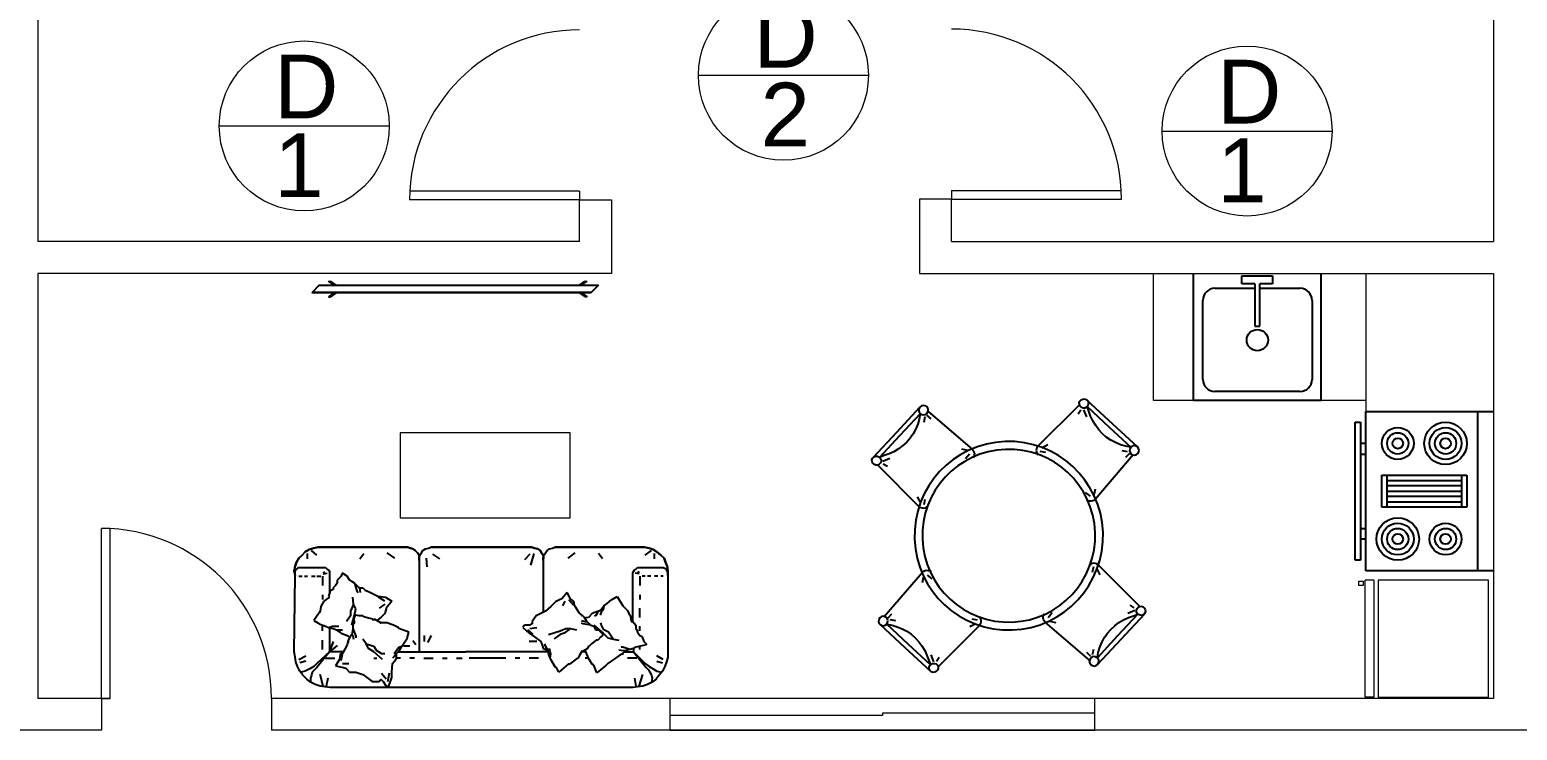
# Model space of a CAD drawing. Header units: millimetres. Extents: x 2391 to 3323, y 1596 to 2537.
# Drawn here: x 2864.24 to 2878.24, y 2487.72 to 2494.31 of the extents above; entities that cross this region are included whole.
import ezdxf

# ---------------------------------------------------------------- set-up
doc = ezdxf.new("R2010")
doc.units = ezdxf.units.MM
for name, color, linetype in [('doors', 31, 'Continuous'), ('doors and windows schedule', 11, 'Continuous'), ('furnitures', 40, 'Continuous'), ('interior wall', 191, 'Continuous'), ('windows', 241, 'Continuous')]:
    doc.layers.add(name, color=color, linetype=linetype)
doc.styles.get("Standard").update_dxf_attribs({"font": 'arial.ttf'})

msp = doc.modelspace()

# ---------------------------------------------------------------- linework, layer by layer
at = {"color": 0, "linetype": 'ByBlock'}
for p, q in [((2875.195, 2490.821), (2875.195, 2492.021)), ((2876.395, 2490.821), (2876.395, 2492.021)), ((2875.395, 2491.878), (2875.771, 2491.878)), ((2875.649, 2491.921), (2875.649, 2491.994)), ((2875.649, 2491.994), (2875.938, 2491.994)), ((2875.771, 2491.921), (2875.649, 2491.921)), ((2875.771, 2491.921), (2875.771, 2491.521)), ((2875.819, 2491.521), (2875.819, 2491.921)), ((2875.938, 2491.921), (2875.819, 2491.921)), ((2875.819, 2491.878), (2876.195, 2491.878)), ((2875.938, 2491.994), (2875.938, 2491.921)), ((2875.281, 2491.021), (2875.281, 2491.764)), ((2876.309, 2491.764), (2876.309, 2491.021)), ((2875.771, 2491.521), (2875.819, 2491.521)), ((2876.195, 2490.907), (2875.395, 2490.907)), ((2872.401, 2490.525), (2872.618, 2490.76)), ((2872.61, 2490.745), (2872.607, 2490.728)), ((2872.618, 2490.76), (2872.61, 2490.745)), ((2872.633, 2490.771), (2872.618, 2490.76)), ((2872.649, 2490.775), (2872.633, 2490.771)), ((2872.666, 2490.772), (2872.649, 2490.775)), ((2872.681, 2490.764), (2872.666, 2490.772)), ((2872.692, 2490.75), (2872.681, 2490.764)), ((2872.697, 2490.733), (2872.692, 2490.75)), ((2874.12, 2490.782), (2873.728, 2490.391)), ((2874.119, 2490.799), (2874.125, 2490.814)), ((2874.12, 2490.783), (2874.119, 2490.799)), ((2874.127, 2490.768), (2874.12, 2490.783)), ((2874.125, 2490.814), (2874.137, 2490.827)), ((2874.14, 2490.756), (2874.127, 2490.768)), ((2874.137, 2490.827), (2874.151, 2490.834)), ((2874.155, 2490.75), (2874.14, 2490.756)), ((2874.151, 2490.834), (2874.166, 2490.837)), ((2874.171, 2490.751), (2874.155, 2490.75)), ((2874.166, 2490.837), (2874.185, 2490.831)), ((2874.186, 2490.758), (2874.171, 2490.751)), ((2874.185, 2490.831), (2874.198, 2490.819)), ((2874.198, 2490.771), (2874.186, 2490.758)), ((2874.191, 2490.825), (2874.431, 2490.603)), ((2874.209, 2490.722), (2874.192, 2490.764)), ((2874.192, 2490.764), (2874.401, 2490.57)), ((2874.198, 2490.819), (2874.205, 2490.8)), ((2874.203, 2490.786), (2874.198, 2490.771)), ((2874.205, 2490.8), (2874.203, 2490.786)), ((2876.395, 2490.821), (2875.195, 2490.821)), ((2872.434, 2490.495), (2872.621, 2490.697)), ((2872.613, 2490.647), (2872.598, 2490.599)), ((2872.607, 2490.728), (2872.612, 2490.711)), ((2872.612, 2490.711), (2872.623, 2490.697)), ((2872.621, 2490.697), (2872.613, 2490.647)), ((2872.623, 2490.697), (2872.638, 2490.689)), ((2872.638, 2490.689), (2872.655, 2490.686)), ((2872.655, 2490.686), (2872.671, 2490.69)), ((2872.666, 2490.667), (2872.656, 2490.615)), ((2872.671, 2490.69), (2872.685, 2490.701)), ((2872.682, 2490.684), (2872.72, 2490.649)), ((2872.685, 2490.701), (2872.693, 2490.716)), ((2872.693, 2490.716), (2872.697, 2490.733)), ((2872.694, 2490.721), (2873.113, 2490.362)), ((2874.133, 2490.73), (2874.109, 2490.692)), ((2874.158, 2490.735), (2874.186, 2490.669)), ((2874.225, 2490.675), (2874.209, 2490.722)), ((2874.246, 2490.629), (2874.225, 2490.675)), ((2874.273, 2490.586), (2874.246, 2490.629)), ((2874.431, 2490.603), (2874.665, 2490.385)), ((2876.716, 2490.618), (2876.766, 2490.618)), ((2876.716, 2489.318), (2876.716, 2490.618)), ((2876.766, 2490.618), (2876.766, 2489.318)), ((2876.816, 2490.718), (2878.016, 2490.718)), ((2876.816, 2489.218), (2876.816, 2490.718)), ((2877.866, 2490.718), (2877.866, 2489.218)), ((2872.179, 2490.286), (2872.401, 2490.525)), ((2872.239, 2490.286), (2872.434, 2490.495)), ((2872.527, 2490.467), (2872.495, 2490.43)), ((2872.555, 2490.509), (2872.527, 2490.467)), ((2872.579, 2490.554), (2872.555, 2490.509)), ((2872.598, 2490.599), (2872.579, 2490.554)), ((2874.302, 2490.547), (2874.273, 2490.586)), ((2874.336, 2490.509), (2874.302, 2490.547)), ((2874.373, 2490.477), (2874.336, 2490.509)), ((2874.415, 2490.448), (2874.373, 2490.477)), ((2874.401, 2490.57), (2874.603, 2490.383)), ((2872.374, 2490.34), (2872.329, 2490.319)), ((2872.417, 2490.367), (2872.374, 2490.34)), ((2872.457, 2490.397), (2872.417, 2490.367)), ((2872.495, 2490.43), (2872.457, 2490.397)), ((2873.071, 2490.352), (2873.013, 2490.365)), ((2873.113, 2490.362), (2873.122, 2490.349)), ((2873.122, 2490.349), (2873.127, 2490.336)), ((2873.127, 2490.336), (2873.131, 2490.322)), ((2873.131, 2490.322), (2873.129, 2490.308)), ((2873.716, 2490.364), (2873.714, 2490.35)), ((2873.714, 2490.35), (2873.717, 2490.335)), ((2873.72, 2490.378), (2873.716, 2490.364)), ((2873.717, 2490.335), (2873.723, 2490.322)), ((2873.728, 2490.391), (2873.72, 2490.378)), ((2873.723, 2490.322), (2873.731, 2490.31)), ((2873.748, 2490.345), (2873.8, 2490.335)), ((2873.766, 2490.377), (2873.822, 2490.407)), ((2874.46, 2490.425), (2874.415, 2490.448)), ((2874.505, 2490.406), (2874.46, 2490.425)), ((2874.553, 2490.391), (2874.505, 2490.406)), ((2874.573, 2490.338), (2874.521, 2490.348)), ((2874.603, 2490.383), (2874.553, 2490.391)), ((2874.59, 2490.322), (2874.555, 2490.284)), ((2874.595, 2490.366), (2874.591, 2490.349)), ((2874.591, 2490.349), (2874.596, 2490.333)), ((2874.603, 2490.381), (2874.595, 2490.366)), ((2874.596, 2490.333), (2874.607, 2490.318)), ((2874.617, 2490.392), (2874.603, 2490.381)), ((2874.634, 2490.397), (2874.617, 2490.392)), ((2874.651, 2490.393), (2874.634, 2490.397)), ((2874.665, 2490.385), (2874.651, 2490.393)), ((2874.656, 2490.312), (2874.67, 2490.323)), ((2874.676, 2490.371), (2874.665, 2490.385)), ((2874.67, 2490.323), (2874.678, 2490.338)), ((2874.681, 2490.355), (2874.676, 2490.371)), ((2874.678, 2490.338), (2874.681, 2490.355)), ((2876.816, 2490.418), (2876.766, 2490.418)), ((2872.167, 2490.26), (2872.173, 2490.279)), ((2872.17, 2490.245), (2872.167, 2490.26)), ((2872.177, 2490.231), (2872.17, 2490.245)), ((2872.173, 2490.279), (2872.185, 2490.292)), ((2872.19, 2490.219), (2872.177, 2490.231)), ((2872.185, 2490.292), (2872.203, 2490.299)), ((2872.204, 2490.213), (2872.19, 2490.219)), ((2872.203, 2490.299), (2872.218, 2490.298)), ((2872.221, 2490.214), (2872.204, 2490.213)), ((2872.218, 2490.298), (2872.233, 2490.292)), ((2872.236, 2490.221), (2872.221, 2490.214)), ((2872.221, 2490.214), (2872.613, 2489.822)), ((2872.233, 2490.292), (2872.246, 2490.28)), ((2872.248, 2490.234), (2872.236, 2490.221)), ((2872.282, 2490.303), (2872.239, 2490.286)), ((2872.246, 2490.28), (2872.253, 2490.265)), ((2872.253, 2490.249), (2872.248, 2490.234)), ((2872.253, 2490.265), (2872.253, 2490.249)), ((2872.269, 2490.252), (2872.335, 2490.28)), ((2872.274, 2490.227), (2872.312, 2490.203)), ((2872.329, 2490.319), (2872.282, 2490.303)), ((2873.084, 2490.318), (2873.048, 2490.272)), ((2873.127, 2490.294), (2873.119, 2490.281)), ((2873.129, 2490.308), (2873.127, 2490.294)), ((2874.627, 2490.31), (2874.267, 2489.891)), ((2874.607, 2490.318), (2874.622, 2490.311)), ((2874.622, 2490.311), (2874.639, 2490.307)), ((2874.639, 2490.307), (2874.656, 2490.312)), ((2876.766, 2490.318), (2876.816, 2490.318)), ((2876.966, 2490.118), (2877.766, 2490.118)), ((2876.966, 2489.818), (2876.966, 2490.118)), ((2877.016, 2489.818), (2877.016, 2490.118)), ((2877.016, 2490.068), (2877.716, 2490.068)), ((2877.716, 2490.118), (2877.716, 2489.818)), ((2877.766, 2490.118), (2877.766, 2489.818)), ((2872.627, 2489.86), (2872.597, 2489.916)), ((2874.223, 2489.92), (2874.178, 2489.956)), ((2874.258, 2489.933), (2874.271, 2489.991)), ((2877.716, 2490.018), (2877.016, 2490.018)), ((2877.016, 2489.968), (2877.716, 2489.968)), ((2877.716, 2489.918), (2877.016, 2489.918)), ((2872.613, 2489.822), (2872.626, 2489.815)), ((2872.626, 2489.815), (2872.639, 2489.81)), ((2872.639, 2489.81), (2872.654, 2489.808)), ((2872.654, 2489.808), (2872.669, 2489.811)), ((2872.659, 2489.842), (2872.669, 2489.894)), ((2872.669, 2489.811), (2872.682, 2489.817)), ((2872.682, 2489.817), (2872.694, 2489.826)), ((2874.2, 2489.877), (2874.187, 2489.885)), ((2874.214, 2489.874), (2874.2, 2489.877)), ((2874.228, 2489.873), (2874.214, 2489.874)), ((2874.242, 2489.877), (2874.228, 2489.873)), ((2874.255, 2489.882), (2874.242, 2489.877)), ((2874.267, 2489.891), (2874.255, 2489.882)), ((2877.766, 2489.818), (2876.966, 2489.818)), ((2877.016, 2489.868), (2877.716, 2489.868)), ((2876.766, 2489.618), (2876.816, 2489.618)), ((2876.816, 2489.518), (2876.766, 2489.518)), ((2866.774, 2489.337), (2866.804, 2489.367)), ((2866.804, 2489.367), (2866.774, 2489.337)), ((2866.804, 2489.367), (2866.833, 2489.396)), ((2866.833, 2489.396), (2866.804, 2489.367)), ((2866.833, 2489.396), (2866.87, 2489.418)), ((2866.87, 2489.418), (2866.833, 2489.396)), ((2866.855, 2489.33), (2866.855, 2489.381)), ((2866.87, 2489.418), (2866.914, 2489.433)), ((2866.914, 2489.433), (2866.87, 2489.418)), ((2866.943, 2489.367), (2866.892, 2489.411)), ((2866.914, 2489.433), (2866.951, 2489.44)), ((2866.951, 2489.44), (2866.914, 2489.433)), ((2866.951, 2489.44), (2867.795, 2489.44)), ((2867.795, 2489.44), (2866.951, 2489.44)), ((2867.347, 2489.33), (2867.384, 2489.381)), ((2867.677, 2489.337), (2867.604, 2489.389)), ((2867.795, 2489.44), (2867.824, 2489.433)), ((2867.824, 2489.433), (2867.795, 2489.44)), ((2867.824, 2489.433), (2867.846, 2489.425)), ((2867.846, 2489.425), (2867.824, 2489.433)), ((2867.846, 2489.425), (2867.868, 2489.411)), ((2867.868, 2489.411), (2867.846, 2489.425)), ((2867.868, 2489.411), (2867.89, 2489.389)), ((2867.89, 2489.389), (2867.868, 2489.411)), ((2867.89, 2489.389), (2867.905, 2489.367)), ((2867.905, 2489.367), (2867.89, 2489.389)), ((2867.905, 2489.337), (2867.912, 2489.367)), ((2867.905, 2489.367), (2867.905, 2489.337)), ((2867.905, 2489.337), (2867.905, 2489.367)), ((2867.905, 2489.337), (2867.912, 2489.367)), ((2867.905, 2489.345), (2867.905, 2488.456)), ((2867.912, 2489.367), (2867.927, 2489.389)), ((2867.912, 2489.367), (2867.927, 2489.389)), ((2867.927, 2489.389), (2867.941, 2489.411)), ((2867.927, 2489.389), (2867.941, 2489.411)), ((2867.941, 2489.411), (2867.964, 2489.425)), ((2867.941, 2489.411), (2867.964, 2489.425)), ((2867.964, 2489.425), (2867.993, 2489.433)), ((2867.964, 2489.425), (2867.993, 2489.433)), ((2867.993, 2489.433), (2868.015, 2489.44)), ((2867.993, 2489.433), (2868.015, 2489.44)), ((2868.015, 2489.44), (2868.345, 2489.44)), ((2868.345, 2489.44), (2868.015, 2489.44)), ((2868.03, 2489.374), (2868.096, 2489.33)), ((2868.345, 2489.44), (2868.962, 2489.44)), ((2868.962, 2489.44), (2868.345, 2489.44)), ((2868.947, 2489.374), (2868.896, 2489.323)), ((2868.984, 2489.381), (2868.955, 2489.271)), ((2868.962, 2489.44), (2868.991, 2489.433)), ((2868.991, 2489.433), (2868.962, 2489.44)), ((2868.991, 2489.433), (2869.021, 2489.425)), ((2869.021, 2489.425), (2868.991, 2489.433)), ((2869.021, 2489.425), (2869.043, 2489.411)), ((2869.043, 2489.411), (2869.021, 2489.425)), ((2869.043, 2489.411), (2869.057, 2489.389)), ((2869.057, 2489.389), (2869.043, 2489.411)), ((2869.057, 2489.389), (2869.072, 2489.367)), ((2869.072, 2489.367), (2869.057, 2489.389)), ((2869.072, 2489.367), (2869.076, 2489.352)), ((2869.079, 2489.337), (2869.072, 2489.367)), ((2869.072, 2489.337), (2869.079, 2489.367)), ((2869.072, 2489.345), (2869.072, 2488.824)), ((2869.076, 2489.352), (2869.079, 2489.367)), ((2869.079, 2489.367), (2869.094, 2489.389)), ((2869.079, 2489.367), (2869.094, 2489.389)), ((2869.094, 2489.389), (2869.109, 2489.411)), ((2869.094, 2489.389), (2869.109, 2489.411)), ((2869.109, 2489.411), (2869.131, 2489.425)), ((2869.109, 2489.411), (2869.131, 2489.425)), ((2869.131, 2489.425), (2869.16, 2489.433)), ((2869.131, 2489.425), (2869.16, 2489.433)), ((2869.16, 2489.433), (2869.182, 2489.44)), ((2869.16, 2489.433), (2869.182, 2489.44)), ((2869.182, 2489.44), (2870.026, 2489.44)), ((2870.026, 2489.44), (2869.182, 2489.44)), ((2869.307, 2489.337), (2869.373, 2489.389)), ((2869.63, 2489.33), (2869.593, 2489.381)), ((2870.026, 2489.44), (2870.07, 2489.433)), ((2870.07, 2489.433), (2870.026, 2489.44)), ((2870.034, 2489.367), (2870.092, 2489.411)), ((2870.07, 2489.433), (2870.107, 2489.418)), ((2870.107, 2489.418), (2870.07, 2489.433)), ((2870.107, 2489.418), (2870.144, 2489.396)), ((2870.144, 2489.396), (2870.107, 2489.418)), ((2870.122, 2489.33), (2870.122, 2489.381)), ((2870.144, 2489.396), (2870.18, 2489.367)), ((2870.18, 2489.367), (2870.144, 2489.396)), ((2870.18, 2489.367), (2870.21, 2489.337)), ((2870.21, 2489.337), (2870.18, 2489.367)), ((2866.73, 2489.22), (2866.738, 2489.264)), ((2866.738, 2489.264), (2866.73, 2489.22)), ((2866.738, 2489.176), (2866.73, 2489.22)), ((2866.73, 2489.22), (2866.738, 2489.176)), ((2866.738, 2489.264), (2866.752, 2489.301)), ((2866.752, 2489.301), (2866.738, 2489.264)), ((2866.738, 2489.213), (2866.745, 2489.227)), ((2866.738, 2489.198), (2866.738, 2489.213)), ((2866.745, 2489.227), (2866.76, 2489.242)), ((2866.752, 2489.301), (2866.774, 2489.337)), ((2866.774, 2489.337), (2866.752, 2489.301)), ((2866.76, 2489.242), (2866.774, 2489.249)), ((2866.774, 2489.249), (2866.789, 2489.249)), ((2866.789, 2489.249), (2866.811, 2489.249)), ((2866.811, 2489.249), (2866.987, 2489.249)), ((2866.987, 2489.249), (2867.009, 2489.249)), ((2867.002, 2489.198), (2867.017, 2489.213)), ((2867.009, 2489.249), (2867.024, 2489.249)), ((2867.024, 2489.249), (2867.039, 2489.235)), ((2867.039, 2489.235), (2867.053, 2489.227)), ((2867.053, 2489.227), (2867.061, 2489.213)), ((2867.061, 2489.213), (2867.061, 2489.198)), ((2867.905, 2489.315), (2867.905, 2489.337)), ((2867.905, 2489.315), (2867.905, 2489.337)), ((2867.971, 2489.337), (2867.978, 2489.257)), ((2869.072, 2489.315), (2869.079, 2489.337)), ((2869.072, 2489.315), (2869.072, 2489.337)), ((2869.916, 2489.198), (2869.923, 2489.213)), ((2869.923, 2489.213), (2869.931, 2489.227)), ((2869.931, 2489.227), (2869.945, 2489.235)), ((2869.945, 2489.235), (2869.96, 2489.249)), ((2869.96, 2489.249), (2869.975, 2489.249)), ((2869.975, 2489.198), (2869.968, 2489.213)), ((2869.975, 2489.249), (2869.99, 2489.249)), ((2869.99, 2489.249), (2870.173, 2489.249)), ((2870.173, 2489.249), (2870.188, 2489.249)), ((2870.188, 2489.249), (2870.202, 2489.249)), ((2870.202, 2489.249), (2870.224, 2489.242)), ((2870.21, 2489.337), (2870.224, 2489.301)), ((2870.224, 2489.301), (2870.21, 2489.337)), ((2870.224, 2489.301), (2870.239, 2489.264)), ((2870.239, 2489.264), (2870.224, 2489.301)), ((2870.224, 2489.242), (2870.232, 2489.227)), ((2870.232, 2489.227), (2870.239, 2489.213)), ((2870.239, 2489.264), (2870.246, 2489.22)), ((2870.246, 2489.22), (2870.239, 2489.264)), ((2870.239, 2489.213), (2870.246, 2489.198)), ((2870.246, 2489.22), (2870.246, 2489.176)), ((2870.246, 2489.176), (2870.246, 2489.22)), ((2872.283, 2488.788), (2872.642, 2489.207)), ((2872.642, 2489.207), (2872.654, 2489.216)), ((2872.654, 2489.216), (2872.668, 2489.221)), ((2872.668, 2489.221), (2872.681, 2489.225)), ((2872.681, 2489.225), (2872.696, 2489.223)), ((2872.696, 2489.223), (2872.71, 2489.221)), ((2872.71, 2489.221), (2872.723, 2489.213)), ((2874.228, 2489.281), (2874.215, 2489.272)), ((2874.241, 2489.287), (2874.228, 2489.281)), ((2874.256, 2489.29), (2874.241, 2489.287)), ((2874.251, 2489.256), (2874.241, 2489.204)), ((2874.27, 2489.288), (2874.256, 2489.29)), ((2874.284, 2489.283), (2874.27, 2489.288)), ((2874.283, 2489.238), (2874.313, 2489.182)), ((2874.297, 2489.275), (2874.284, 2489.283)), ((2874.688, 2488.884), (2874.297, 2489.275)), ((2876.766, 2489.318), (2876.716, 2489.318)), ((2878.016, 2489.218), (2876.816, 2489.218)), ((2866.73, 2488.456), (2866.738, 2489.176)), ((2866.73, 2488.456), (2866.738, 2489.176)), ((2866.738, 2489.176), (2866.738, 2489.198)), ((2866.774, 2489.169), (2866.804, 2489.169)), ((2866.826, 2489.169), (2866.855, 2489.169)), ((2866.892, 2489.169), (2866.928, 2489.169)), ((2866.943, 2489.169), (2866.98, 2489.169)), ((2866.995, 2489.169), (2866.995, 2489.08)), ((2867.002, 2489.191), (2867.039, 2489.198)), ((2867.061, 2489.198), (2867.061, 2489.176)), ((2867.061, 2489.176), (2867.061, 2489)), ((2867.119, 2489.08), (2867.097, 2489.058)), ((2867.134, 2489.102), (2867.119, 2489.08)), ((2867.171, 2489.169), (2867.134, 2489.132)), ((2867.134, 2489.132), (2867.134, 2489.117)), ((2867.134, 2489.117), (2867.134, 2489.102)), ((2867.178, 2489.191), (2867.171, 2489.169)), ((2867.185, 2489.198), (2867.178, 2489.191)), ((2867.229, 2489.169), (2867.185, 2489.198)), ((2867.251, 2489.132), (2867.229, 2489.169)), ((2867.273, 2489.117), (2867.251, 2489.132)), ((2867.296, 2489.102), (2867.273, 2489.117)), ((2867.296, 2489.102), (2867.318, 2489.029)), ((2867.34, 2489.058), (2867.296, 2489.102)), ((2869.916, 2489.176), (2869.916, 2489.198)), ((2869.916, 2488.735), (2869.916, 2489.176)), ((2869.975, 2489.191), (2869.938, 2489.198)), ((2869.982, 2489.169), (2869.982, 2489.08)), ((2870.034, 2489.169), (2870.004, 2489.169)), ((2870.085, 2489.169), (2870.056, 2489.169)), ((2870.151, 2489.169), (2870.122, 2489.169)), ((2870.202, 2489.169), (2870.18, 2489.169)), ((2870.246, 2489.198), (2870.246, 2489.176)), ((2870.246, 2489.176), (2870.246, 2488.456)), ((2870.246, 2489.176), (2870.246, 2488.456)), ((2872.652, 2489.165), (2872.639, 2489.107)), ((2872.686, 2489.178), (2872.732, 2489.142)), ((2866.995, 2488.992), (2866.995, 2488.948)), ((2867.009, 2488.934), (2866.995, 2488.912)), ((2867.031, 2488.948), (2867.009, 2488.934)), ((2867.061, 2488.97), (2867.031, 2488.948)), ((2867.068, 2489.029), (2867.053, 2488.978)), ((2867.053, 2488.978), (2867.061, 2488.97)), ((2867.097, 2489.044), (2867.068, 2489.029)), ((2867.097, 2489.058), (2867.097, 2489.044)), ((2867.288, 2488.904), (2867.281, 2488.97)), ((2867.318, 2489.029), (2867.332, 2489.014)), ((2867.34, 2489.058), (2867.376, 2489.058)), ((2867.347, 2489.058), (2867.34, 2489.058)), ((2867.354, 2489.014), (2867.347, 2489.058)), ((2867.376, 2489.058), (2867.398, 2489.036)), ((2867.398, 2489.036), (2867.435, 2489.022)), ((2867.413, 2489.029), (2867.413, 2489.029)), ((2867.435, 2489.022), (2867.523, 2488.978)), ((2867.523, 2488.978), (2867.545, 2488.978)), ((2867.582, 2488.934), (2867.523, 2488.97)), ((2867.545, 2488.978), (2867.589, 2488.97)), ((2867.589, 2488.97), (2867.648, 2488.934)), ((2867.648, 2488.934), (2867.596, 2488.868)), ((2869.189, 2488.926), (2869.145, 2488.882)), ((2869.233, 2488.948), (2869.189, 2488.926)), ((2869.248, 2488.956), (2869.233, 2488.948)), ((2869.3, 2489.014), (2869.248, 2488.956)), ((2869.277, 2488.934), (2869.255, 2488.89)), ((2869.329, 2488.956), (2869.3, 2489.014)), ((2869.314, 2488.948), (2869.358, 2488.897)), ((2869.366, 2488.926), (2869.329, 2488.956)), ((2869.366, 2488.897), (2869.366, 2488.926)), ((2869.674, 2488.912), (2869.718, 2488.948)), ((2869.718, 2488.948), (2869.733, 2488.956)), ((2869.733, 2488.956), (2869.769, 2488.978)), ((2869.769, 2488.978), (2869.821, 2488.89)), ((2869.982, 2488.992), (2869.982, 2488.948)), ((2866.965, 2488.824), (2866.914, 2488.75)), ((2866.973, 2488.838), (2866.965, 2488.824)), ((2866.98, 2488.882), (2866.973, 2488.838)), ((2866.995, 2488.912), (2866.98, 2488.882)), ((2867.259, 2488.794), (2867.237, 2488.765)), ((2867.288, 2488.904), (2867.259, 2488.838)), ((2867.259, 2488.838), (2867.259, 2488.794)), ((2867.273, 2488.706), (2867.296, 2488.801)), ((2867.31, 2488.86), (2867.288, 2488.904)), ((2867.303, 2488.801), (2867.288, 2488.765)), ((2867.296, 2488.801), (2867.31, 2488.86)), ((2867.31, 2488.801), (2867.303, 2488.801)), ((2867.34, 2488.794), (2867.31, 2488.801)), ((2867.376, 2488.794), (2867.34, 2488.794)), ((2867.384, 2488.787), (2867.376, 2488.794)), ((2867.406, 2488.779), (2867.384, 2488.787)), ((2867.582, 2488.904), (2867.53, 2488.868)), ((2867.582, 2488.816), (2867.545, 2488.779)), ((2867.596, 2488.86), (2867.582, 2488.816)), ((2867.596, 2488.868), (2867.596, 2488.86)), ((2869.006, 2488.794), (2868.969, 2488.743)), ((2869.094, 2488.838), (2869.006, 2488.794)), ((2869.145, 2488.882), (2869.094, 2488.838)), ((2869.41, 2488.824), (2869.366, 2488.897)), ((2869.446, 2488.794), (2869.41, 2488.824)), ((2869.439, 2488.794), (2869.432, 2488.794)), ((2869.461, 2488.779), (2869.446, 2488.794)), ((2869.534, 2488.816), (2869.498, 2488.779)), ((2869.549, 2488.824), (2869.534, 2488.816)), ((2869.593, 2488.838), (2869.549, 2488.824)), ((2869.556, 2488.794), (2869.571, 2488.801)), ((2869.571, 2488.801), (2869.593, 2488.838)), ((2869.593, 2488.838), (2869.615, 2488.853)), ((2869.622, 2488.838), (2869.608, 2488.801)), ((2869.615, 2488.853), (2869.645, 2488.89)), ((2869.637, 2488.853), (2869.622, 2488.838)), ((2869.645, 2488.89), (2869.637, 2488.853)), ((2869.645, 2488.89), (2869.674, 2488.912)), ((2869.821, 2488.89), (2869.828, 2488.882)), ((2869.828, 2488.882), (2869.865, 2488.846)), ((2869.865, 2488.846), (2869.879, 2488.816)), ((2869.879, 2488.816), (2869.894, 2488.794)), ((2869.894, 2488.794), (2869.894, 2488.779)), ((2869.982, 2488.779), (2869.982, 2488.868)), ((2872.254, 2488.786), (2872.24, 2488.775)), ((2872.271, 2488.791), (2872.254, 2488.786)), ((2872.287, 2488.787), (2872.271, 2488.791)), ((2872.302, 2488.779), (2872.287, 2488.787)), ((2872.319, 2488.776), (2872.355, 2488.814)), ((2873.187, 2488.776), (2873.178, 2488.788)), ((2873.779, 2488.775), (2873.78, 2488.79)), ((2873.78, 2488.79), (2873.783, 2488.804)), ((2873.783, 2488.804), (2873.791, 2488.817)), ((2873.826, 2488.78), (2873.862, 2488.826)), ((2874.67, 2488.812), (2874.476, 2488.603)), ((2874.731, 2488.812), (2874.509, 2488.573)), ((2874.641, 2488.846), (2874.575, 2488.818)), ((2874.581, 2488.778), (2874.628, 2488.795)), ((2874.636, 2488.87), (2874.598, 2488.895)), ((2874.628, 2488.795), (2874.67, 2488.812)), ((2874.656, 2488.849), (2874.662, 2488.864)), ((2874.657, 2488.833), (2874.656, 2488.849)), ((2874.664, 2488.818), (2874.657, 2488.833)), ((2874.662, 2488.864), (2874.674, 2488.877)), ((2874.677, 2488.806), (2874.664, 2488.818)), ((2874.674, 2488.877), (2874.689, 2488.884)), ((2874.692, 2488.8), (2874.677, 2488.806)), ((2874.689, 2488.884), (2874.705, 2488.885)), ((2874.706, 2488.799), (2874.692, 2488.8)), ((2874.705, 2488.885), (2874.72, 2488.879)), ((2874.725, 2488.806), (2874.706, 2488.799)), ((2874.72, 2488.879), (2874.733, 2488.867)), ((2874.737, 2488.819), (2874.725, 2488.806)), ((2874.733, 2488.867), (2874.74, 2488.852)), ((2874.743, 2488.838), (2874.737, 2488.819)), ((2874.74, 2488.852), (2874.743, 2488.838)), ((2866.914, 2488.75), (2866.951, 2488.728)), ((2866.951, 2488.728), (2866.965, 2488.721)), ((2866.965, 2488.721), (2867.024, 2488.699)), ((2866.995, 2488.655), (2866.995, 2488.699)), ((2867.024, 2488.699), (2867.053, 2488.684)), ((2867.053, 2488.684), (2867.09, 2488.699)), ((2867.053, 2488.684), (2867.097, 2488.677)), ((2867.061, 2488.684), (2867.061, 2488.456)), ((2867.09, 2488.699), (2867.112, 2488.699)), ((2867.097, 2488.677), (2867.127, 2488.662)), ((2867.112, 2488.699), (2867.149, 2488.699)), ((2867.127, 2488.662), (2867.163, 2488.64)), ((2867.127, 2488.662), (2867.163, 2488.662)), ((2867.163, 2488.662), (2867.185, 2488.662)), ((2867.163, 2488.64), (2867.171, 2488.633)), ((2867.237, 2488.765), (2867.222, 2488.743)), ((2867.281, 2488.677), (2867.273, 2488.618)), ((2867.296, 2488.728), (2867.281, 2488.706)), ((2867.281, 2488.706), (2867.281, 2488.677)), ((2867.281, 2488.677), (2867.31, 2488.603)), ((2867.288, 2488.765), (2867.296, 2488.728)), ((2867.428, 2488.772), (2867.406, 2488.779)), ((2867.472, 2488.765), (2867.428, 2488.772)), ((2867.472, 2488.75), (2867.472, 2488.765)), ((2867.486, 2488.765), (2867.472, 2488.75)), ((2867.545, 2488.728), (2867.486, 2488.765)), ((2867.545, 2488.779), (2867.508, 2488.75)), ((2867.538, 2488.728), (2867.545, 2488.728)), ((2867.589, 2488.728), (2867.538, 2488.728)), ((2867.604, 2488.728), (2867.589, 2488.728)), ((2867.626, 2488.721), (2867.604, 2488.728)), ((2867.663, 2488.706), (2867.626, 2488.721)), ((2867.707, 2488.684), (2867.663, 2488.706)), ((2867.714, 2488.677), (2867.707, 2488.684)), ((2867.809, 2488.64), (2867.714, 2488.677)), ((2867.795, 2488.596), (2867.809, 2488.64)), ((2868.896, 2488.706), (2868.881, 2488.684)), ((2868.881, 2488.684), (2868.94, 2488.633)), ((2868.947, 2488.706), (2868.896, 2488.706)), ((2868.925, 2488.662), (2868.977, 2488.618)), ((2868.969, 2488.721), (2868.947, 2488.706)), ((2868.947, 2488.677), (2869.013, 2488.684)), ((2868.969, 2488.743), (2868.969, 2488.721)), ((2869.123, 2488.618), (2869.233, 2488.655)), ((2869.233, 2488.655), (2869.285, 2488.677)), ((2869.329, 2488.677), (2869.27, 2488.633)), ((2869.285, 2488.677), (2869.329, 2488.677)), ((2869.329, 2488.677), (2869.388, 2488.662)), ((2869.432, 2488.75), (2869.468, 2488.743)), ((2869.446, 2488.721), (2869.432, 2488.728)), ((2869.52, 2488.706), (2869.446, 2488.721)), ((2869.498, 2488.779), (2869.454, 2488.772)), ((2869.483, 2488.743), (2869.461, 2488.779)), ((2869.468, 2488.743), (2869.483, 2488.743)), ((2869.483, 2488.743), (2869.52, 2488.706)), ((2869.52, 2488.706), (2869.549, 2488.699)), ((2869.549, 2488.706), (2869.637, 2488.633)), ((2869.549, 2488.699), (2869.564, 2488.662)), ((2869.564, 2488.662), (2869.593, 2488.662)), ((2869.593, 2488.662), (2869.637, 2488.618)), ((2869.622, 2488.706), (2869.615, 2488.728)), ((2869.645, 2488.662), (2869.622, 2488.706)), ((2869.689, 2488.64), (2869.645, 2488.662)), ((2869.733, 2488.574), (2869.689, 2488.64)), ((2869.894, 2488.779), (2869.901, 2488.743)), ((2869.901, 2488.743), (2869.916, 2488.743)), ((2869.916, 2488.743), (2869.945, 2488.706)), ((2869.945, 2488.706), (2869.945, 2488.677)), ((2869.945, 2488.677), (2869.953, 2488.662)), ((2869.953, 2488.662), (2869.96, 2488.64)), ((2869.96, 2488.64), (2869.982, 2488.611)), ((2869.982, 2488.655), (2869.982, 2488.699)), ((2872.232, 2488.76), (2872.228, 2488.743)), ((2872.228, 2488.743), (2872.233, 2488.727)), ((2872.24, 2488.775), (2872.232, 2488.76)), ((2872.233, 2488.727), (2872.244, 2488.712)), ((2872.244, 2488.712), (2872.259, 2488.705)), ((2872.479, 2488.495), (2872.244, 2488.712)), ((2872.259, 2488.705), (2872.276, 2488.701)), ((2872.276, 2488.701), (2872.293, 2488.706)), ((2872.293, 2488.706), (2872.307, 2488.717)), ((2872.313, 2488.765), (2872.302, 2488.779)), ((2872.307, 2488.717), (2872.315, 2488.732)), ((2872.307, 2488.715), (2872.356, 2488.707)), ((2872.509, 2488.528), (2872.307, 2488.715)), ((2872.318, 2488.749), (2872.313, 2488.765)), ((2872.315, 2488.732), (2872.318, 2488.749)), ((2872.337, 2488.76), (2872.388, 2488.75)), ((2872.356, 2488.707), (2872.405, 2488.692)), ((2872.405, 2488.692), (2872.45, 2488.673)), ((2872.45, 2488.673), (2872.495, 2488.65)), ((2872.495, 2488.65), (2872.537, 2488.621)), ((2872.79, 2488.315), (2873.181, 2488.707)), ((2873.144, 2488.721), (2873.088, 2488.691)), ((2873.162, 2488.753), (2873.11, 2488.763)), ((2873.181, 2488.707), (2873.189, 2488.72)), ((2873.193, 2488.763), (2873.187, 2488.776)), ((2873.189, 2488.72), (2873.194, 2488.733)), ((2873.195, 2488.748), (2873.193, 2488.763)), ((2873.194, 2488.733), (2873.195, 2488.748)), ((2873.782, 2488.762), (2873.779, 2488.775)), ((2873.788, 2488.749), (2873.782, 2488.762)), ((2873.797, 2488.736), (2873.788, 2488.749)), ((2874.215, 2488.377), (2873.797, 2488.736)), ((2873.838, 2488.746), (2873.897, 2488.733)), ((2874.383, 2488.631), (2874.415, 2488.667)), ((2874.415, 2488.667), (2874.453, 2488.701)), ((2874.453, 2488.701), (2874.492, 2488.731)), ((2874.492, 2488.731), (2874.535, 2488.758)), ((2874.535, 2488.758), (2874.581, 2488.778)), ((2866.995, 2488.479), (2866.995, 2488.567)), ((2867.097, 2488.552), (2867.061, 2488.456)), ((2867.134, 2488.515), (2867.061, 2488.456)), ((2867.171, 2488.633), (2867.229, 2488.611)), ((2867.229, 2488.523), (2867.185, 2488.442)), ((2867.229, 2488.611), (2867.259, 2488.589)), ((2867.237, 2488.567), (2867.229, 2488.523)), ((2867.251, 2488.589), (2867.237, 2488.567)), ((2867.244, 2488.552), (2867.237, 2488.545)), ((2867.273, 2488.618), (2867.251, 2488.589)), ((2867.273, 2488.618), (2867.281, 2488.611)), ((2867.281, 2488.611), (2867.288, 2488.574)), ((2867.31, 2488.603), (2867.31, 2488.589)), ((2867.406, 2488.53), (2867.376, 2488.574)), ((2867.406, 2488.53), (2867.479, 2488.508)), ((2867.428, 2488.486), (2867.406, 2488.53)), ((2867.479, 2488.508), (2867.501, 2488.471)), ((2867.692, 2488.471), (2867.714, 2488.501)), ((2867.714, 2488.501), (2867.743, 2488.508)), ((2867.721, 2488.471), (2867.743, 2488.508)), ((2867.743, 2488.508), (2867.758, 2488.53)), ((2867.758, 2488.53), (2867.795, 2488.589)), ((2867.817, 2488.508), (2867.758, 2488.508)), ((2867.795, 2488.589), (2867.795, 2488.596)), ((2867.875, 2488.523), (2867.846, 2488.559)), ((2867.956, 2488.552), (2867.956, 2488.611)), ((2867.986, 2488.545), (2868.022, 2488.611)), ((2868.94, 2488.633), (2868.991, 2488.596)), ((2869.013, 2488.552), (2868.94, 2488.552)), ((2868.991, 2488.596), (2869.05, 2488.552)), ((2869.05, 2488.552), (2869.065, 2488.508)), ((2869.065, 2488.508), (2869.072, 2488.486)), ((2869.094, 2488.508), (2869.087, 2488.53)), ((2869.116, 2488.471), (2869.094, 2488.508)), ((2869.189, 2488.589), (2869.175, 2488.574)), ((2869.233, 2488.618), (2869.189, 2488.589)), ((2869.27, 2488.633), (2869.233, 2488.618)), ((2869.498, 2488.508), (2869.49, 2488.486)), ((2869.505, 2488.508), (2869.498, 2488.508)), ((2869.527, 2488.53), (2869.505, 2488.508)), ((2869.556, 2488.552), (2869.527, 2488.53)), ((2869.571, 2488.567), (2869.556, 2488.552)), ((2869.586, 2488.567), (2869.571, 2488.567)), ((2869.615, 2488.596), (2869.586, 2488.567)), ((2869.63, 2488.611), (2869.615, 2488.596)), ((2869.637, 2488.618), (2869.63, 2488.611)), ((2869.637, 2488.633), (2869.681, 2488.589)), ((2869.681, 2488.589), (2869.733, 2488.574)), ((2869.733, 2488.574), (2869.784, 2488.567)), ((2869.821, 2488.501), (2869.806, 2488.501)), ((2869.887, 2488.479), (2869.821, 2488.501)), ((2869.945, 2488.501), (2869.923, 2488.486)), ((2869.99, 2488.508), (2869.945, 2488.501)), ((2869.982, 2488.611), (2869.997, 2488.603)), ((2869.982, 2488.479), (2869.982, 2488.501)), ((2870.041, 2488.523), (2869.99, 2488.508)), ((2869.997, 2488.603), (2870.004, 2488.596)), ((2870.004, 2488.596), (2870.019, 2488.552)), ((2870.019, 2488.552), (2870.041, 2488.53)), ((2870.041, 2488.53), (2870.041, 2488.523)), ((2872.718, 2488.333), (2872.509, 2488.528)), ((2872.537, 2488.621), (2872.573, 2488.589)), ((2872.573, 2488.589), (2872.607, 2488.551)), ((2872.607, 2488.551), (2872.637, 2488.512)), ((2872.637, 2488.512), (2872.664, 2488.469)), ((2874.476, 2488.603), (2874.289, 2488.401)), ((2874.509, 2488.573), (2874.291, 2488.338)), ((2874.312, 2488.499), (2874.331, 2488.544)), ((2874.331, 2488.544), (2874.354, 2488.589)), ((2874.354, 2488.589), (2874.383, 2488.631)), ((2866.738, 2488.405), (2866.73, 2488.456)), ((2866.738, 2488.405), (2866.73, 2488.456)), ((2866.745, 2488.361), (2866.738, 2488.405)), ((2866.745, 2488.361), (2866.738, 2488.405)), ((2866.76, 2488.317), (2866.745, 2488.361)), ((2866.76, 2488.317), (2866.745, 2488.361)), ((2866.774, 2488.383), (2866.84, 2488.42)), ((2866.84, 2488.368), (2866.782, 2488.354)), ((2867.061, 2488.456), (2866.943, 2488.31)), ((2867.061, 2488.456), (2866.943, 2488.346)), ((2867.024, 2488.398), (2867.112, 2488.398)), ((2867.193, 2488.456), (2867.061, 2488.456)), ((2867.156, 2488.383), (2867.119, 2488.324)), ((2867.163, 2488.434), (2867.156, 2488.383)), ((2867.185, 2488.442), (2867.163, 2488.434)), ((2867.171, 2488.376), (2867.185, 2488.434)), ((2867.479, 2488.456), (2867.428, 2488.486)), ((2867.56, 2488.383), (2867.479, 2488.456)), ((2867.479, 2488.398), (2867.508, 2488.398)), ((2867.501, 2488.471), (2867.552, 2488.442)), ((2867.552, 2488.442), (2867.582, 2488.442)), ((2867.67, 2488.412), (2867.655, 2488.398)), ((2867.655, 2488.346), (2867.685, 2488.383)), ((2867.67, 2488.442), (2867.692, 2488.471)), ((2867.692, 2488.442), (2867.67, 2488.412)), ((2867.685, 2488.383), (2867.692, 2488.398)), ((2867.692, 2488.442), (2867.721, 2488.471)), ((2867.692, 2488.398), (2867.692, 2488.442)), ((2867.729, 2488.398), (2867.692, 2488.398)), ((2867.707, 2488.456), (2868.345, 2488.456)), ((2867.861, 2488.398), (2867.817, 2488.398)), ((2867.949, 2488.398), (2868.037, 2488.398)), ((2868.125, 2488.398), (2868.169, 2488.398)), ((2868.257, 2488.398), (2868.309, 2488.398)), ((2869.116, 2488.456), (2868.345, 2488.456)), ((2868.72, 2488.398), (2868.375, 2488.398)), ((2868.852, 2488.398), (2868.808, 2488.398)), ((2869.028, 2488.398), (2868.94, 2488.398)), ((2869.072, 2488.486), (2869.116, 2488.471)), ((2869.123, 2488.442), (2869.116, 2488.471)), ((2869.138, 2488.398), (2869.123, 2488.442)), ((2869.138, 2488.456), (2869.131, 2488.486)), ((2869.145, 2488.434), (2869.138, 2488.456)), ((2869.138, 2488.398), (2869.145, 2488.434)), ((2869.153, 2488.368), (2869.138, 2488.398)), ((2869.189, 2488.31), (2869.153, 2488.368)), ((2869.358, 2488.368), (2869.322, 2488.339)), ((2869.388, 2488.39), (2869.358, 2488.368)), ((2869.402, 2488.398), (2869.388, 2488.39)), ((2869.41, 2488.42), (2869.402, 2488.398)), ((2869.439, 2488.464), (2869.41, 2488.42)), ((2869.49, 2488.486), (2869.439, 2488.456)), ((2869.439, 2488.456), (2869.439, 2488.464)), ((2869.439, 2488.456), (2869.439, 2488.456)), ((2869.476, 2488.456), (2869.446, 2488.456)), ((2869.483, 2488.434), (2869.468, 2488.471)), ((2869.498, 2488.398), (2869.468, 2488.398)), ((2869.505, 2488.383), (2869.483, 2488.434)), ((2869.534, 2488.339), (2869.505, 2488.383)), ((2869.755, 2488.398), (2869.681, 2488.346)), ((2869.784, 2488.42), (2869.755, 2488.398)), ((2869.777, 2488.412), (2869.777, 2488.412)), ((2869.828, 2488.464), (2869.784, 2488.471)), ((2869.813, 2488.434), (2869.784, 2488.42)), ((2869.843, 2488.464), (2869.813, 2488.434)), ((2869.813, 2488.434), (2869.828, 2488.442)), ((2869.843, 2488.464), (2869.828, 2488.464)), ((2869.835, 2488.456), (2869.923, 2488.456)), ((2869.887, 2488.479), (2869.843, 2488.464)), ((2869.953, 2488.398), (2869.865, 2488.398)), ((2869.923, 2488.486), (2869.887, 2488.479)), ((2869.923, 2488.486), (2869.923, 2488.456)), ((2869.923, 2488.456), (2870.041, 2488.31)), ((2869.923, 2488.456), (2870.034, 2488.346)), ((2870.202, 2488.383), (2870.144, 2488.42)), ((2870.144, 2488.368), (2870.195, 2488.354)), ((2870.232, 2488.361), (2870.217, 2488.317)), ((2870.232, 2488.361), (2870.217, 2488.317)), ((2870.246, 2488.405), (2870.232, 2488.361)), ((2870.246, 2488.405), (2870.232, 2488.361)), ((2870.246, 2488.456), (2870.246, 2488.405)), ((2870.246, 2488.456), (2870.246, 2488.405)), ((2872.718, 2488.273), (2872.479, 2488.495)), ((2872.664, 2488.469), (2872.684, 2488.423)), ((2872.684, 2488.423), (2872.701, 2488.376)), ((2872.701, 2488.376), (2872.718, 2488.333)), ((2872.751, 2488.363), (2872.724, 2488.429)), ((2872.776, 2488.368), (2872.801, 2488.406)), ((2874.228, 2488.413), (2874.19, 2488.449)), ((2874.217, 2488.382), (2874.213, 2488.365)), ((2874.213, 2488.365), (2874.218, 2488.348)), ((2874.224, 2488.396), (2874.217, 2488.382)), ((2874.239, 2488.408), (2874.224, 2488.396)), ((2874.255, 2488.412), (2874.239, 2488.408)), ((2874.244, 2488.431), (2874.254, 2488.482)), ((2874.272, 2488.409), (2874.255, 2488.412)), ((2874.287, 2488.401), (2874.272, 2488.409)), ((2874.298, 2488.387), (2874.287, 2488.401)), ((2874.289, 2488.401), (2874.297, 2488.451)), ((2874.297, 2488.451), (2874.312, 2488.499)), ((2874.303, 2488.37), (2874.298, 2488.387)), ((2874.299, 2488.353), (2874.303, 2488.37)), ((2866.782, 2488.273), (2866.76, 2488.317)), ((2866.782, 2488.273), (2866.76, 2488.317)), ((2866.811, 2488.236), (2866.782, 2488.273)), ((2866.811, 2488.236), (2866.782, 2488.273)), ((2866.833, 2488.273), (2866.796, 2488.266)), ((2866.848, 2488.2), (2866.811, 2488.236)), ((2866.848, 2488.2), (2866.811, 2488.236)), ((2866.877, 2488.295), (2866.833, 2488.273)), ((2866.914, 2488.317), (2866.877, 2488.295)), ((2866.892, 2488.236), (2866.884, 2488.207)), ((2866.899, 2488.266), (2866.892, 2488.236)), ((2866.921, 2488.288), (2866.899, 2488.266)), ((2866.943, 2488.346), (2866.914, 2488.317)), ((2866.943, 2488.31), (2866.921, 2488.288)), ((2867.002, 2488.133), (2866.973, 2488.244)), ((2867.119, 2488.324), (2867.193, 2488.31)), ((2867.185, 2488.346), (2867.244, 2488.346)), ((2867.193, 2488.31), (2867.215, 2488.302)), ((2867.215, 2488.302), (2867.251, 2488.266)), ((2867.251, 2488.266), (2867.31, 2488.266)), ((2867.31, 2488.266), (2867.376, 2488.244)), ((2867.376, 2488.244), (2867.464, 2488.178)), ((2867.596, 2488.2), (2867.552, 2488.251)), ((2867.611, 2488.178), (2867.626, 2488.258)), ((2867.648, 2488.266), (2867.655, 2488.346)), ((2867.648, 2488.214), (2867.648, 2488.266)), ((2869.197, 2488.31), (2869.189, 2488.31)), ((2869.219, 2488.266), (2869.197, 2488.31)), ((2869.307, 2488.339), (2869.219, 2488.266)), ((2869.322, 2488.339), (2869.307, 2488.339)), ((2869.549, 2488.332), (2869.534, 2488.339)), ((2869.578, 2488.258), (2869.549, 2488.332)), ((2869.63, 2488.302), (2869.578, 2488.258)), ((2869.659, 2488.324), (2869.63, 2488.302)), ((2869.681, 2488.346), (2869.659, 2488.324)), ((2869.975, 2488.133), (2870.012, 2488.244)), ((2870.034, 2488.346), (2870.07, 2488.317)), ((2870.041, 2488.31), (2870.063, 2488.288)), ((2870.063, 2488.288), (2870.078, 2488.266)), ((2870.07, 2488.317), (2870.107, 2488.295)), ((2870.078, 2488.266), (2870.092, 2488.236)), ((2870.092, 2488.236), (2870.1, 2488.207)), ((2870.107, 2488.295), (2870.144, 2488.273)), ((2870.166, 2488.236), (2870.136, 2488.2)), ((2870.166, 2488.236), (2870.136, 2488.2)), ((2870.144, 2488.273), (2870.188, 2488.266)), ((2870.195, 2488.273), (2870.166, 2488.236)), ((2870.195, 2488.273), (2870.166, 2488.236)), ((2870.217, 2488.317), (2870.195, 2488.273)), ((2870.217, 2488.317), (2870.195, 2488.273)), ((2872.705, 2488.298), (2872.706, 2488.312)), ((2872.712, 2488.279), (2872.705, 2488.298)), ((2872.706, 2488.312), (2872.712, 2488.327)), ((2872.712, 2488.327), (2872.724, 2488.34)), ((2872.725, 2488.267), (2872.712, 2488.279)), ((2872.724, 2488.34), (2872.738, 2488.347)), ((2872.744, 2488.261), (2872.725, 2488.267)), ((2872.738, 2488.347), (2872.755, 2488.347)), ((2872.758, 2488.264), (2872.744, 2488.261)), ((2872.755, 2488.347), (2872.77, 2488.342)), ((2872.773, 2488.271), (2872.758, 2488.264)), ((2872.77, 2488.342), (2872.783, 2488.33)), ((2872.785, 2488.284), (2872.773, 2488.271)), ((2872.783, 2488.33), (2872.79, 2488.315)), ((2872.791, 2488.299), (2872.785, 2488.284)), ((2872.79, 2488.315), (2872.791, 2488.299)), ((2874.218, 2488.348), (2874.229, 2488.334)), ((2874.229, 2488.334), (2874.244, 2488.326)), ((2874.244, 2488.326), (2874.261, 2488.322)), ((2874.261, 2488.322), (2874.277, 2488.327)), ((2874.277, 2488.327), (2874.291, 2488.338)), ((2874.291, 2488.338), (2874.299, 2488.353)), ((2866.884, 2488.17), (2866.848, 2488.2)), ((2866.884, 2488.17), (2866.848, 2488.2)), ((2866.884, 2488.207), (2866.884, 2488.17)), ((2866.928, 2488.148), (2866.884, 2488.17)), ((2866.928, 2488.148), (2866.884, 2488.17)), ((2866.973, 2488.133), (2866.928, 2488.148)), ((2866.973, 2488.133), (2866.928, 2488.148)), ((2867.017, 2488.126), (2866.973, 2488.133)), ((2867.017, 2488.126), (2866.973, 2488.133)), ((2867.068, 2488.119), (2867.017, 2488.126)), ((2867.068, 2488.119), (2867.017, 2488.126)), ((2867.046, 2488.207), (2867.031, 2488.133)), ((2869.916, 2488.119), (2867.068, 2488.119)), ((2869.916, 2488.119), (2867.068, 2488.119)), ((2867.464, 2488.178), (2867.53, 2488.178)), ((2867.53, 2488.178), (2867.545, 2488.2)), ((2867.545, 2488.2), (2867.567, 2488.178)), ((2867.567, 2488.178), (2867.596, 2488.133)), ((2867.596, 2488.133), (2867.619, 2488.133)), ((2867.619, 2488.133), (2867.648, 2488.214)), ((2869.96, 2488.126), (2869.916, 2488.119)), ((2869.96, 2488.126), (2869.916, 2488.119)), ((2869.931, 2488.207), (2869.945, 2488.133)), ((2870.012, 2488.133), (2869.96, 2488.126)), ((2870.012, 2488.133), (2869.96, 2488.126)), ((2870.056, 2488.148), (2870.012, 2488.133)), ((2870.056, 2488.148), (2870.012, 2488.133)), ((2870.1, 2488.17), (2870.056, 2488.148)), ((2870.1, 2488.17), (2870.056, 2488.148)), ((2870.1, 2488.207), (2870.092, 2488.17)), ((2870.136, 2488.2), (2870.1, 2488.17)), ((2870.136, 2488.2), (2870.1, 2488.17))]:
    msp.add_line(p, q, dxfattribs=at)
for centre, radius in [((2875.795, 2491.39, 6.286), 0.1), ((2877.566, 2490.418), 0.2), ((2877.116, 2490.418), 0.15), ((2877.116, 2490.418), 0.1), ((2877.116, 2490.418), 0.05), ((2877.566, 2490.418), 0.15), ((2877.566, 2490.418), 0.1), ((2877.566, 2490.418), 0.05), ((2877.116, 2489.518), 0.2), ((2877.116, 2489.518), 0.15), ((2877.566, 2489.518), 0.15), ((2877.116, 2489.518), 0.1), ((2877.116, 2489.518), 0.05), ((2877.566, 2489.518), 0.1), ((2877.566, 2489.518), 0.05)]:
    msp.add_circle(centre, radius, dxfattribs=at)
for centre, start, end in [((2875.395, 2491.764), 90, 180), ((2876.195, 2491.764), 0, 90), ((2875.395, 2491.021), 180, 270), ((2876.195, 2491.021), 270, 0)]:
    msp.add_arc(centre, 0.114, start, end, dxfattribs=at)
at = {"color": 0, "linetype": 'ByBlock', "extrusion": (0, 0, -1)}
for major_axis in [(-0.033, 0.887), (-0.031, 0.813)]:
    msp.add_ellipse((2873.455, 2489.549), major_axis=major_axis, ratio=1, dxfattribs=at)
at = {"layer": 'doors', "lineweight": 13}
for p, q in [((2869.416, 2492.711), (2867.816, 2492.711)), ((2869.416, 2492.791), (2867.818, 2492.791)), ((2869.416, 2492.791), (2869.416, 2492.711)), ((2872.916, 2492.798), (2874.514, 2492.798)), ((2872.916, 2492.798), (2872.916, 2492.718)), ((2872.916, 2492.718), (2874.516, 2492.718)), ((2864.916, 2488.018), (2864.916, 2489.618)), ((2864.996, 2488.018), (2864.996, 2489.616)), ((2864.916, 2488.018), (2864.916, 2488.665)), ((2864.916, 2488.018), (2864.996, 2488.018))]:
    msp.add_line(p, q, dxfattribs=at)
for centre, start, end in [((2869.416, 2492.711), 90, 180), ((2872.916, 2492.718), 0, 90), ((2864.916, 2488.018), 0, 90)]:
    msp.add_arc(centre, 1.6, start, end, dxfattribs=at)
at = {"layer": 'doors and windows schedule', "lineweight": 13}
for p, q in [((2870.534, 2493.883), (2872.134, 2493.883)), ((2866.024, 2493.406), (2867.624, 2493.406)), ((2874.898, 2493.358), (2876.498, 2493.358))]:
    msp.add_line(p, q, dxfattribs=at)
for centre in [(2871.334, 2493.883), (2866.824, 2493.406), (2875.698, 2493.358)]:
    msp.add_circle(centre, 0.8, dxfattribs=at)
at = {"layer": 'furnitures', "lineweight": 13}
for p, q in [((2874.816, 2490.821), (2874.816, 2492.021)), ((2876.816, 2492.018), (2876.816, 2489.323)), ((2867.051, 2491.946), (2867.07, 2491.946)), ((2869.466, 2491.946), (2869.486, 2491.946)), ((2876.816, 2490.821), (2874.816, 2490.821)), ((2867.727, 2490.516), (2867.727, 2489.716)), ((2869.327, 2490.516), (2867.727, 2490.516)), ((2869.327, 2489.716), (2869.327, 2490.516)), ((2867.727, 2489.716), (2869.327, 2489.716)), ((2876.751, 2489.081), (2876.751, 2489.121)), ((2876.751, 2489.121), (2876.791, 2489.121)), ((2876.791, 2489.081), (2876.751, 2489.081)), ((2876.791, 2489.121), (2876.791, 2489.081)), ((2876.81, 2488.031), (2876.81, 2489.131)), ((2876.89, 2489.131), (2876.81, 2489.131)), ((2876.89, 2489.131), (2876.89, 2488.031)), ((2876.93, 2489.131), (2876.93, 2488.031)), ((2877.97, 2489.131), (2876.93, 2489.131)), ((2877.97, 2488.031), (2877.97, 2489.131)), ((2876.89, 2488.031), (2876.81, 2488.031)), ((2876.93, 2488.031), (2877.97, 2488.031))]:
    msp.add_line(p, q, dxfattribs=at)
at = {"layer": 'furnitures'}
for p, q in [((2866.965, 2491.907), (2866.895, 2491.836)), ((2866.965, 2491.907), (2869.592, 2491.907)), ((2867.105, 2491.907), (2867.051, 2491.946)), ((2867.124, 2491.907), (2867.07, 2491.946)), ((2869.412, 2491.907), (2869.467, 2491.946)), ((2869.432, 2491.907), (2869.486, 2491.946)), ((2869.592, 2491.907), (2869.521, 2491.836)), ((2869.521, 2491.836), (2866.895, 2491.836)), ((2866.9, 2491.841), (2869.526, 2491.841)), ((2866.902, 2491.843), (2869.528, 2491.843)), ((2867.105, 2491.836), (2867.051, 2491.797)), ((2867.051, 2491.797), (2867.07, 2491.797)), ((2867.124, 2491.836), (2867.07, 2491.797)), ((2869.412, 2491.836), (2869.467, 2491.797)), ((2869.432, 2491.836), (2869.486, 2491.797)), ((2869.486, 2491.797), (2869.467, 2491.797))]:
    msp.add_line(p, q, dxfattribs=at)
at = {"layer": 'interior wall', "lineweight": 13}
for p, q in [((2864.316, 2499.318), (2864.316, 2492.318)), ((2878.016, 2499.318), (2878.016, 2492.318)), ((2869.416, 2492.318), (2869.416, 2492.711)), ((2869.416, 2492.711), (2869.716, 2492.711)), ((2869.716, 2492.711), (2869.716, 2492.018)), ((2872.616, 2492.718), (2872.616, 2492.018)), ((2872.916, 2492.718), (2872.616, 2492.718)), ((2872.916, 2492.318), (2872.916, 2492.718)), ((2869.416, 2492.318), (2864.316, 2492.318)), ((2872.916, 2492.318), (2878.016, 2492.318)), ((2864.316, 2492.018), (2864.316, 2488.018)), ((2869.716, 2492.018), (2864.316, 2492.018)), ((2872.616, 2492.018), (2878.016, 2492.018)), ((2878.016, 2492.018), (2878.016, 2488.018)), ((2878.016, 2492.018), (2878.016, 2490.818)), ((2864.996, 2488.018), (2864.316, 2488.018)), ((2864.916, 2488.018), (2864.916, 2487.718)), ((2878.016, 2488.018), (2866.516, 2488.018)), ((2866.516, 2488.018), (2866.516, 2487.718)), ((2864.916, 2487.718), (2863.216, 2487.718)), ((2879.116, 2487.718), (2866.516, 2487.718))]:
    msp.add_line(p, q, dxfattribs=at)
at = {"layer": 'windows', "lineweight": 13}
for p, q in [((2874.266, 2488.018), (2870.266, 2488.018)), ((2870.266, 2488.018), (2870.266, 2487.718)), ((2874.266, 2487.718), (2874.266, 2488.018)), ((2872.266, 2487.858), (2870.266, 2487.858)), ((2874.266, 2487.878), (2872.266, 2487.878)), ((2872.266, 2487.878), (2872.266, 2487.858)), ((2870.266, 2487.718), (2874.266, 2487.718))]:
    msp.add_line(p, q, dxfattribs=at)

# ---------------------------------------------------------------- texts
at = {"layer": 'doors and windows schedule'}
for s, p in [('D', (2871.052, 2493.954)), ('D', (2866.541, 2493.477)), ('D', (2875.416, 2493.429)), ('2', (2871.118, 2493.213)), ('1', (2866.541, 2492.736)), ('1', (2875.416, 2492.688))]:
    msp.add_text(s, height=0.6, dxfattribs=at).set_placement(p)

doc.saveas('drawing.dxf')
